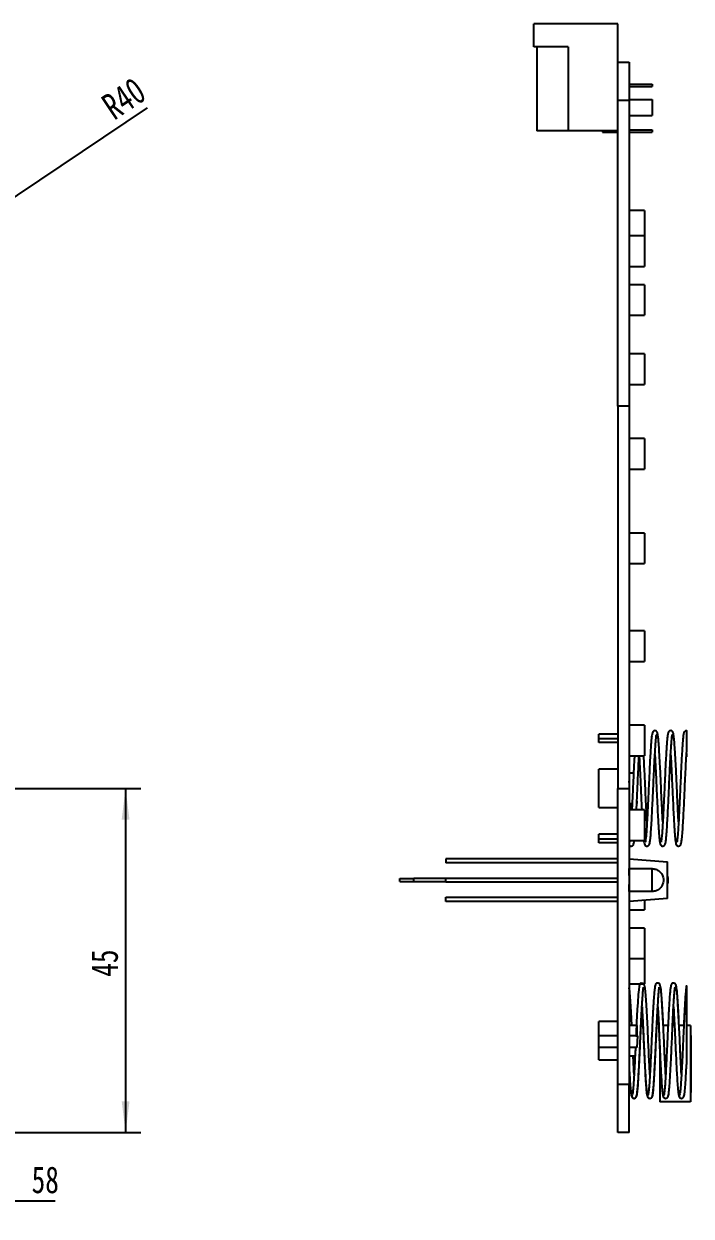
# Model space of a CAD drawing. Header units: millimetres. Extents: x 516 to 846, y 115 to 453.
# Drawn here: x 686.2 to 773.5, y 134 to 290 of the extents above; entities that cross this region are included whole.
import ezdxf

# ---------------------------------------------------------------- set-up
doc = ezdxf.new("R2010")
doc.units = ezdxf.units.MM
doc.layers.add('标注层', color=150, linetype='Continuous', lineweight=25)
doc.styles.add('SLDTEXTSTYLE2', font='hyswlongfangsong.ttf')
doc.dimstyles.new('SLDDIMSTYLE1', dxfattribs={"dimtxt": 3.5, "dimasz": 4.08, "dimexe": 0, "dimexo": 0.0625, "dimgap": 0.875, "dimtad": 2, "dimrnd": 1e-09, "dimzin": 12, "dimdsep": 46, "dimtxsty": 'SLDTEXTSTYLE2', "dimsah": 1, "dimcen": 0.09, "dimadec": 0, "dimazin": 3, "dimtfac": 1, "dimtofl": 0, "dimtmove": 0, "dimatfit": 3, "dimfxl": 0, "dimfrac": 2, "dimtolj": 1, "dimtzin": 12, "dimarcsym": 0})
doc.dimstyles.new('SLDDIMSTYLE5', dxfattribs={"dimtxt": 3.5, "dimasz": 4.08, "dimexe": 0, "dimexo": 0.0625, "dimgap": 0.875, "dimtad": 2, "dimrnd": 1e-09, "dimzin": 12, "dimdsep": 46, "dimtxsty": 'SLDTEXTSTYLE2', "dimsah": 1, "dimcen": 0, "dimadec": 0, "dimazin": 3, "dimtfac": 1, "dimtofl": 0, "dimtmove": 0, "dimatfit": 3, "dimfxl": 0, "dimfrac": 2, "dimtolj": 1, "dimtzin": 12, "dimarcsym": 0})

# ---------------------------------------------------------------- blocks, each defined once
blk = doc.blocks.new('_D_10')
at = {"layer": '标注层'}
for q in [(702.35, 279.03), (644.21, 240)]:
    blk.add_line((677.42, 262.29), q, dxfattribs=at)
blk.add_solid([(677.42, 262.29), (681.09, 264.14), (680.52, 264.99)], dxfattribs=at)
at = {"layer": '标注层', "insert": (696.02, 280.21), "char_height": 3.5, "attachment_point": 1, "rotation": 33.8744, "style": 'SLDTEXTSTYLE2'}
blk.add_mtext('R40', dxfattribs=at)
blk = doc.blocks.new('_D_16')
at = {"layer": '标注层'}
for p, q in [((681.71, 190), (701.47, 190)), ((699.47, 190), (699.47, 145)), ((654.21, 145), (701.47, 145))]:
    blk.add_line(p, q, dxfattribs=at)
for points in [[(699.47, 190), (698.96, 185.92), (699.98, 185.92)], [(699.47, 145), (699.98, 149.08), (698.96, 149.08)]]:
    blk.add_solid(points, dxfattribs=at)
at = {"layer": '标注层', "insert": (694.96, 165.35), "char_height": 3.5, "attachment_point": 1, "rotation": 90, "style": 'SLDTEXTSTYLE2'}
blk.add_mtext('45', dxfattribs=at)
blk = doc.blocks.new('_D_17')
at = {"layer": '标注层'}
for p, q in [((677.21, 185.5), (677.21, 134.04)), ((619.21, 163.5), (619.21, 134.04)), ((677.21, 136.04), (619.21, 136.04)), ((677.21, 136.04), (690.24, 136.04))]:
    blk.add_line(p, q, dxfattribs=at)
for points in [[(619.21, 136.04), (623.29, 135.53), (623.29, 136.55)], [(677.21, 136.04), (673.13, 136.55), (673.13, 135.53)]]:
    blk.add_solid(points, dxfattribs=at)
at = {"layer": '标注层', "insert": (687.17, 140.55), "char_height": 3.5, "attachment_point": 1, "style": 'SLDTEXTSTYLE2'}
blk.add_mtext('58', dxfattribs=at)

msp = doc.modelspace()

# ---------------------------------------------------------------- linework, layer by layer
at = {"color": 7, "linetype": 'Continuous', "lineweight": 25}
for p, q in [((763.864, 289.996), (752.864, 289.996)), ((752.864, 286.996), (752.864, 289.996)), ((763.864, 284.996), (763.864, 289.996)), ((757.364, 286.996), (752.864, 286.996)), ((753.264, 286.996), (753.264, 275.996)), ((757.364, 286.996), (757.364, 275.996)), ((763.864, 284.996), (765.364, 284.996)), ((763.864, 279.996), (763.864, 284.996)), ((765.364, 284.996), (765.364, 279.996)), ((765.364, 282.096), (768.364, 282.096)), ((765.364, 281.796), (768.364, 281.796)), ((768.364, 282.096), (768.364, 281.796)), ((763.864, 279.996), (765.364, 279.996)), ((763.864, 239.996), (763.864, 279.996)), ((765.364, 280.096), (768.364, 280.096)), ((765.364, 279.996), (765.364, 239.996)), ((768.364, 280.096), (768.364, 277.996)), ((765.364, 277.996), (768.364, 277.996)), ((765.364, 276.146), (768.364, 276.146)), ((768.364, 276.146), (768.364, 275.846)), ((757.364, 275.996), (753.264, 275.996)), ((763.864, 275.996), (757.364, 275.996)), ((761.864, 275.996), (761.864, 275.846)), ((761.864, 275.846), (763.864, 275.846)), ((765.364, 275.846), (768.364, 275.846)), ((767.364, 265.577), (765.364, 265.577)), ((767.364, 265.577), (767.364, 262.266)), ((767.364, 262.266), (765.364, 262.266)), ((767.364, 262.266), (767.364, 258.266)), ((765.364, 258.266), (767.364, 258.266)), ((767.364, 255.87), (765.364, 255.87)), ((767.364, 255.87), (767.364, 251.87)), ((765.364, 251.87), (767.364, 251.87)), ((767.364, 246.825), (765.364, 246.825)), ((767.364, 246.825), (767.364, 242.825)), ((765.364, 242.825), (767.364, 242.825)), ((765.364, 239.996), (763.864, 239.996)), ((763.864, 239.996), (763.864, 189.996)), ((765.364, 239.996), (765.364, 189.996)), ((767.364, 235.747), (765.364, 235.747)), ((767.364, 235.747), (767.364, 231.747)), ((765.364, 231.747), (767.364, 231.747)), ((767.364, 223.392), (765.364, 223.392)), ((767.364, 223.392), (767.364, 219.392)), ((765.364, 219.392), (767.364, 219.392)), ((767.364, 210.6), (765.364, 210.6)), ((767.364, 210.6), (767.364, 206.6)), ((765.364, 206.6), (767.364, 206.6)), ((767.364, 198.244), (765.364, 198.244)), ((767.364, 198.244), (767.364, 194.244)), ((761.364, 196.475), (761.364, 197.107)), ((763.864, 197.107), (761.364, 197.107)), ((763.864, 196.475), (761.364, 196.475)), ((761.364, 195.992), (761.364, 196.475)), ((763.864, 195.992), (761.364, 195.992)), ((765.364, 194.244), (767.364, 194.244)), ((767.322, 193.188), (767.262, 194.279)), ((763.864, 192.496), (761.364, 192.496)), ((761.364, 187.496), (761.364, 192.496)), ((765.931, 191.996), (765.364, 191.996)), ((763.864, 189.996), (765.364, 189.996)), ((763.864, 151.266), (763.864, 189.996)), ((765.364, 189.996), (765.364, 151.266)), ((761.364, 187.496), (763.864, 187.496)), ((765.364, 187.996), (765.748, 187.996)), ((767.364, 187.167), (765.364, 187.167)), ((766.364, 188.314), (766.364, 187.996)), ((767.364, 187.167), (767.364, 183.167)), ((761.364, 183.368), (761.364, 184)), ((763.864, 184), (761.364, 184)), ((763.864, 183.368), (761.364, 183.368)), ((761.364, 182.885), (761.364, 183.368)), ((763.864, 182.885), (761.364, 182.885)), ((765.364, 183.167), (767.364, 183.167)), ((741.364, 180.796), (741.364, 180.246)), ((763.864, 180.796), (741.364, 180.796)), ((763.864, 180.246), (741.364, 180.246)), ((765.364, 180.796), (770.364, 180.396)), ((765.364, 179.496), (768.364, 179.496)), ((770.364, 175.596), (770.364, 180.396)), ((735.364, 177.796), (735.364, 178.196)), ((735.364, 178.196), (737.164, 178.196)), ((735.364, 177.796), (737.164, 177.796)), ((737.164, 177.796), (737.164, 178.196)), ((741.364, 178.196), (737.164, 178.196)), ((737.164, 177.796), (741.364, 177.796)), ((741.364, 177.721), (741.364, 178.271)), ((741.364, 178.271), (763.864, 178.271)), ((763.864, 177.721), (741.364, 177.721)), ((768.364, 176.496), (765.364, 176.496)), ((741.364, 175.196), (741.364, 175.746)), ((741.364, 175.746), (763.864, 175.746)), ((763.864, 175.196), (741.364, 175.196)), ((770.364, 175.596), (765.364, 175.196)), ((767.364, 175.356), (767.364, 174.122)), ((765.364, 174.122), (767.364, 174.122)), ((767.364, 171.726), (765.364, 171.726)), ((767.364, 171.726), (767.364, 167.726)), ((765.364, 167.726), (767.364, 167.726)), ((767.364, 167.726), (767.364, 164.415)), ((765.364, 164.415), (767.364, 164.415)), ((763.864, 159.496), (761.364, 159.496)), ((761.364, 157.617), (761.364, 159.496)), ((763.864, 157.617), (761.364, 157.617)), ((761.364, 157.607), (761.364, 157.617)), ((761.364, 156.108), (761.364, 157.607)), ((763.864, 157.607), (761.364, 157.607)), ((766.364, 158.996), (765.364, 158.996)), ((766.246, 157.617), (765.364, 157.617)), ((766.437, 157.607), (765.364, 157.607)), ((766.364, 158.996), (766.364, 157.617)), ((766.437, 157.607), (766.373, 156.108)), ((770.438, 158.996), (769.823, 158.996)), ((771.286, 158.996), (771.039, 158.996)), ((772.503, 158.996), (771.887, 158.996)), ((773.364, 158.996), (772.864, 158.996)), ((773.364, 158.996), (773.364, 148.996)), ((773.464, 157.651), (773.364, 157.651)), ((773.464, 157.522), (773.364, 157.522)), ((773.464, 157.377), (773.464, 157.522)), ((763.864, 156.108), (761.364, 156.108)), ((761.364, 154.496), (761.364, 156.108)), ((766.373, 156.108), (765.364, 156.108)), ((773.464, 157.377), (773.364, 157.377)), ((773.464, 157.16), (773.364, 157.16)), ((773.464, 157.1), (773.364, 157.1)), ((773.464, 156.844), (773.364, 156.844)), ((773.464, 157.169), (773.464, 157.377)), ((773.464, 154.418), (773.464, 156.844)), ((761.364, 154.496), (763.864, 154.496)), ((765.364, 154.996), (766.126, 154.996)), ((769.364, 155.881), (769.364, 148.996)), ((773.464, 154.418), (773.364, 154.418)), ((773.464, 154.113), (773.464, 154.418)), ((773.464, 154.113), (773.364, 154.113)), ((773.464, 153.882), (773.364, 153.882)), ((773.464, 153.797), (773.364, 153.797)), ((773.464, 153.792), (773.364, 153.792)), ((773.464, 153.552), (773.364, 153.552)), ((773.464, 153.882), (773.464, 154.113)), ((773.464, 153.797), (773.464, 153.882)), ((773.464, 153.792), (773.464, 153.797)), ((773.464, 153.552), (773.464, 153.792)), ((773.464, 152.361), (773.364, 152.361)), ((773.464, 151.185), (773.464, 152.361)), ((765.364, 151.266), (763.864, 151.266)), ((763.864, 144.996), (763.864, 151.266)), ((765.364, 144.996), (765.364, 151.266)), ((773.464, 151.185), (773.364, 151.185)), ((773.464, 150.756), (773.364, 150.756)), ((773.464, 150.686), (773.364, 150.686)), ((773.464, 150.536), (773.364, 150.536)), ((773.464, 150.337), (773.364, 150.337)), ((773.464, 150.223), (773.364, 150.223)), ((773.464, 150.686), (773.464, 150.756)), ((773.464, 150.536), (773.464, 150.686)), ((773.464, 150.337), (773.464, 150.536)), ((773.364, 148.996), (769.364, 148.996)), ((765.364, 144.996), (763.864, 144.996))]:
    msp.add_line(p, q, dxfattribs=at)
at = {"color": 7, "linetype": 'Continuous', "lineweight": 25, "flags": 128}
msp.add_lwpolyline([(768.067, 152.573), (768.058, 152.711), (768.011, 153.621), (767.971, 154.418), (767.94, 155.048), (767.912, 155.633), (767.852, 156.969), (767.783, 158.5), (767.703, 160.133), (767.623, 161.63), (767.537, 162.908), (767.438, 163.856), (767.356, 164.202), (767.197, 164.46), (766.939, 164.528), (766.815, 164.458), (766.719, 164.3), (766.661, 164.072), (766.602, 163.655), (766.541, 163.021), (766.467, 161.983), (766.413, 161.05), (766.37, 160.222), (766.33, 159.41), (766.261, 157.947), (766.246, 157.613), (766.246, 157.613)], dxfattribs=at)
at = {"color": 7, "linetype": 'Continuous', "lineweight": 25}
for centre, radius, start, end in [((682.846, 177.996), 82.532, 358.95861, 1.04139), ((685.847, 177.996), 82.531, 358.95859, 1.04141), ((768.964, 177.996), 1.5, 338.96053, 21.03947)]:
    msp.add_arc(centre, radius, start, end, dxfattribs=at)
for points, knots in [([(767.274, 183.185), (767.286, 183.092), (767.316, 182.859), (767.353, 182.674), (767.512, 182.478), (767.71, 182.431), (767.845, 182.479), (767.967, 182.586), (768.017, 182.715), (768.085, 183), (768.152, 183.584), (768.228, 184.536), (768.298, 185.734), (768.367, 187.044), (768.431, 188.379), (768.488, 189.664), (768.542, 190.845), (768.593, 191.944), (768.646, 193.033), (768.703, 194.171), (768.759, 195.098), (768.807, 195.783), (768.857, 196.366), (768.889, 196.808), (768.958, 197.021), (768.918, 197.003), (768.914, 197.001)], [0, 0, 0, 0, 0.0300462, 0.0748452, 0.0932525, 0.1092745, 0.1221812, 0.1318962, 0.1580902, 0.2022769, 0.2653994, 0.3334669, 0.3971028, 0.4580917, 0.5153372, 0.5673702, 0.6153509, 0.6588968, 0.7037139, 0.7561641, 0.8176058, 0.8515733, 0.886387, 0.9462321, 0.9936896, 1, 1, 1, 1]), ([(769.752, 185.602), (769.738, 185.827), (769.709, 186.311), (769.665, 187.227), (769.615, 188.265), (769.561, 189.423), (769.505, 190.657), (769.448, 191.941), (769.378, 193.366), (769.303, 194.749), (769.228, 195.877), (769.16, 196.606), (769.099, 197.036), (769.05, 197.264), (769.001, 197.378), (768.962, 197.44), (768.871, 197.515), (768.742, 197.56), (768.465, 197.49), (768.364, 197.21), (768.31, 196.905), (768.25, 196.339), (768.187, 195.551), (768.124, 194.564), (768.065, 193.441), (768.008, 192.266), (767.954, 191.123), (767.903, 190.027), (767.854, 188.913), (767.799, 187.712), (767.735, 186.431), (767.668, 185.218), (767.603, 184.22), (767.544, 183.53), (767.485, 183.08), (767.473, 183), (767.468, 182.963)], [0, 0, 0, 0, 0.02335987, 0.05014641, 0.07907908, 0.1099058, 0.14221095, 0.17606477, 0.21218825, 0.26179467, 0.30435874, 0.34068916, 0.37004013, 0.39221903, 0.40757867, 0.41611755, 0.42182017, 0.42975441, 0.43988672, 0.4648657, 0.49688216, 0.53139043, 0.56680122, 0.60281561, 0.63854063, 0.67204714, 0.70292091, 0.73073109, 0.75850548, 0.79070071, 0.8275257, 0.86807496, 0.90691985, 0.94245339, 0.9740103, 1, 1, 1, 1]), ([(768.787, 193.159), (768.805, 192.785), (768.841, 192.065), (768.892, 190.948), (768.939, 189.891), (768.997, 188.629), (769.062, 187.278), (769.127, 185.955), (769.189, 184.899), (769.25, 184.036), (769.309, 183.354), (769.371, 182.922), (769.417, 182.672), (769.576, 182.479), (769.774, 182.431), (769.909, 182.479), (770.031, 182.586), (770.081, 182.715), (770.149, 183), (770.216, 183.584), (770.292, 184.536), (770.362, 185.734), (770.431, 187.044), (770.495, 188.379), (770.552, 189.664), (770.606, 190.845), (770.657, 191.944), (770.71, 193.033), (770.767, 194.171), (770.823, 195.098), (770.871, 195.783), (770.921, 196.366), (770.953, 196.808), (771.022, 197.021), (770.982, 197.003), (770.978, 197.001)], [0, 0, 0, 0, 0.03321065, 0.06399883, 0.09267653, 0.11966507, 0.16740683, 0.2063481, 0.24184909, 0.27775882, 0.31352076, 0.34917483, 0.37923431, 0.39158539, 0.4023359, 0.41099608, 0.41751473, 0.43509055, 0.46473919, 0.50709351, 0.55276578, 0.59546459, 0.63638727, 0.67479816, 0.70971157, 0.74190597, 0.7711246, 0.80119626, 0.83638958, 0.87761612, 0.90040783, 0.9237673, 0.9639225, 0.99576584, 1, 1, 1, 1]), ([(771.45, 193.188), (771.421, 193.737), (771.367, 194.756), (771.292, 195.875), (771.224, 196.607), (771.163, 197.035), (771.114, 197.264), (771.065, 197.378), (771.026, 197.44), (770.935, 197.515), (770.806, 197.56), (770.529, 197.49), (770.428, 197.21), (770.374, 196.905), (770.314, 196.339), (770.251, 195.551), (770.188, 194.564), (770.129, 193.441), (770.072, 192.266), (770.018, 191.123), (769.967, 190.027), (769.918, 188.913), (769.863, 187.712), (769.799, 186.431), (769.732, 185.218), (769.667, 184.22), (769.608, 183.53), (769.549, 183.08), (769.537, 183), (769.532, 182.963)], [0, 0, 0, 0, 0.0629673, 0.1169956, 0.1631112, 0.2003675, 0.22852, 0.2480166, 0.2588554, 0.2660939, 0.2761652, 0.2890265, 0.3207333, 0.361373, 0.4051757, 0.450124, 0.4958384, 0.5411856, 0.5837167, 0.622906, 0.6582065, 0.6934616, 0.7343283, 0.7810717, 0.8325424, 0.8818498, 0.9269539, 0.9670103, 1, 1, 1, 1]), ([(772.864, 197.541), (772.807, 197.533), (772.594, 197.503), (772.491, 197.203), (772.438, 196.907), (772.378, 196.338), (772.315, 195.551), (772.252, 194.564), (772.193, 193.441), (772.136, 192.266), (772.082, 191.123), (772.031, 190.027), (771.982, 188.913), (771.927, 187.712), (771.863, 186.431), (771.796, 185.218), (771.731, 184.22), (771.672, 183.53), (771.613, 183.08), (771.601, 183), (771.596, 182.963)], [0, 0, 0, 0, 0.0163898, 0.0602552, 0.116479, 0.1770787, 0.2392633, 0.3025078, 0.3652442, 0.4240848, 0.4783019, 0.5271391, 0.5759135, 0.6324513, 0.6971193, 0.7683275, 0.8365427, 0.8989429, 0.9543597, 1, 1, 1, 1]), ([(772.864, 197.541), (772.864, 197.542), (772.864, 197.569), (772.864, 197.44), (772.864, 197.131), (772.864, 196.652), (772.864, 196.147), (772.864, 195.737), (772.864, 195.437), (772.864, 195.224), (772.864, 195.073), (772.864, 194.967), (772.864, 194.893), (772.864, 194.842), (772.864, 194.805), (772.864, 194.78), (772.864, 194.76), (772.864, 194.745), (772.864, 194.734), (772.864, 194.727), (772.864, 194.725), (772.864, 194.724)], [0, 0, 0, 0, 0.0061354, 0.1946529, 0.384687, 0.5746811, 0.7145143, 0.8075676, 0.8698151, 0.9117395, 0.9400795, 0.9592692, 0.972278, 0.9811135, 0.9871333, 0.9912571, 0.9941077, 0.9970287, 0.9982248, 0.999435, 1, 1, 1, 1]), ([(766.045, 194.244), (766.03, 193.968), (765.996, 193.343), (765.944, 192.263), (765.89, 191.124), (765.839, 190.026), (765.79, 188.916), (765.746, 187.942), (765.717, 187.369), (765.707, 187.167)], [0, 0, 0, 0, 0.1354621, 0.30609141, 0.46331369, 0.60493486, 0.74637374, 0.91032548, 1, 1, 1, 1]), ([(766.308, 187.167), (766.328, 187.583), (766.369, 188.401), (766.424, 189.666), (766.478, 190.844), (766.529, 191.947), (766.582, 193.025), (766.62, 193.816), (766.642, 194.192), (766.646, 194.244)], [0, 0, 0, 0, 0.1780005, 0.3495041, 0.5076513, 0.6511808, 0.7989005, 0.9717791, 1, 1, 1, 1]), ([(766.664, 194.244), (766.668, 194.18), (766.687, 193.849), (766.707, 193.467), (766.723, 193.159)], [0, 0, 0, 0, 0.1937698, 1, 1, 1, 1]), ([(768.719, 194.407), (768.726, 194.29), (768.748, 193.908), (768.771, 193.465), (768.787, 193.159)], [0, 0, 0, 0, 0.3062117, 1, 1, 1, 1]), ([(770.783, 194.407), (770.79, 194.29), (770.812, 193.908), (770.835, 193.465), (770.851, 193.159)], [0, 0, 0, 0, 0.3062117, 1, 1, 1, 1]), ([(770.851, 193.159), (770.869, 192.785), (770.905, 192.065), (770.956, 190.948), (771.003, 189.891), (771.061, 188.629), (771.126, 187.278), (771.191, 185.955), (771.253, 184.899), (771.314, 184.036), (771.373, 183.354), (771.435, 182.922), (771.481, 182.672), (771.64, 182.479), (771.838, 182.431), (771.973, 182.479), (772.095, 182.586), (772.145, 182.715), (772.213, 183), (772.28, 183.584), (772.356, 184.536), (772.426, 185.734), (772.495, 187.044), (772.559, 188.379), (772.616, 189.664), (772.67, 190.845), (772.721, 191.945), (772.774, 193.029), (772.82, 193.981), (772.852, 194.495), (772.865, 194.692)], [0, 0, 0, 0, 0.0386954, 0.0745682, 0.107982, 0.1394277, 0.195054, 0.2404264, 0.2817904, 0.3236306, 0.3652986, 0.4068409, 0.4418647, 0.4562556, 0.4687815, 0.4788719, 0.4864671, 0.5069456, 0.5414907, 0.5908398, 0.6440549, 0.6938054, 0.7414864, 0.7862408, 0.8269202, 0.8644315, 0.8984756, 0.9335135, 0.974519, 1, 1, 1, 1]), ([(772.864, 194.561), (772.864, 194.487), (772.864, 194.357), (772.864, 194.209), (772.864, 194.137), (772.864, 194.117), (772.864, 194.107), (772.864, 194.103), (772.864, 194.102)], [0, 0, 0, 0, 0.4636479, 0.8149114, 0.9164999, 0.9491495, 0.9741067, 1, 1, 1, 1]), ([(766.723, 193.159), (766.741, 192.785), (766.777, 192.065), (766.828, 190.949), (766.875, 189.89), (766.933, 188.636), (766.976, 187.703), (767.003, 187.178), (767.003, 187.167)], [0, 0, 0, 0, 0.19712244, 0.3798663, 0.55008337, 0.71027433, 0.99364648, 1, 1, 1, 1]), ([(767.688, 185.602), (767.674, 185.827), (767.645, 186.311), (767.601, 187.227), (767.551, 188.265), (767.497, 189.423), (767.441, 190.656), (767.384, 191.945), (767.343, 192.765), (767.322, 193.188)], [0, 0, 0, 0, 0.1100903, 0.2363298, 0.3726836, 0.5179637, 0.6702112, 0.8297574, 1, 1, 1, 1]), ([(771.816, 185.602), (771.802, 185.827), (771.773, 186.311), (771.729, 187.227), (771.679, 188.265), (771.625, 189.423), (771.569, 190.656), (771.512, 191.945), (771.471, 192.765), (771.45, 193.188)], [0, 0, 0, 0, 0.1100903, 0.2363298, 0.3726836, 0.5179637, 0.6702112, 0.8297574, 1, 1, 1, 1]), ([(765.415, 189.824), (765.403, 190.095), (765.386, 190.472), (765.369, 190.839), (765.364, 190.941)], [0, 0, 0, 0, 0.7229476, 1, 1, 1, 1]), ([(765.54, 187.167), (765.539, 187.18), (765.526, 187.44), (765.513, 187.726), (765.5, 187.996)], [0, 0, 0, 0, 0.0520391, 1, 1, 1, 1]), ([(765.364, 182.593), (765.394, 182.554), (765.454, 182.476), (765.647, 182.431), (765.781, 182.479), (765.903, 182.586), (765.953, 182.72), (766, 182.882), (766.024, 183.102), (766.032, 183.167)], [0, 0, 0, 0, 0.1137739, 0.2251701, 0.3149066, 0.3824525, 0.5645722, 0.87179, 1, 1, 1, 1]), ([(765.431, 183.167), (765.429, 183.148), (765.412, 183.009), (765.408, 182.984), (765.404, 182.963)], [0, 0, 0, 0, 0.1337125, 1, 1, 1, 1]), ([(768.364, 179.496), (768.529, 179.48), (768.858, 179.447), (769.296, 179.195), (769.63, 178.823), (769.803, 178.4), (769.845, 178.015), (769.81, 177.626), (769.655, 177.208), (769.327, 176.821), (768.882, 176.55), (768.54, 176.514), (768.364, 176.496)], [0, 0, 0, 0, 0.1056412, 0.2112811, 0.3169617, 0.4228501, 0.5000559, 0.564821, 0.6733182, 0.7811105, 0.8870776, 1, 1, 1, 1]), ([(765.695, 158.996), (765.676, 159.381), (765.63, 160.335), (765.561, 161.697), (765.466, 162.971), (765.428, 163.63), (765.368, 163.883), (765.364, 163.896)], [0, 0, 0, 0, 0.1763344, 0.4363262, 0.7079095, 0.9847179, 1, 1, 1, 1]), ([(766.287, 149.692), (766.316, 149.722), (766.374, 149.781), (766.452, 150.427), (766.527, 151.317), (766.593, 152.349), (766.648, 153.399), (766.698, 154.392), (766.742, 155.296), (766.791, 156.354), (766.844, 157.58), (766.9, 158.782), (766.951, 159.83), (767.003, 160.868), (767.054, 161.818), (767.102, 162.584), (767.143, 163.146), (767.183, 163.601), (767.211, 163.881), (767.233, 164.002), (767.227, 164.008), (767.225, 164.01)], [0, 0, 0, 0, 0.0824803, 0.1618902, 0.2345573, 0.2988844, 0.3550722, 0.4042949, 0.4458833, 0.4823253, 0.5492542, 0.6102785, 0.6463887, 0.69899, 0.7676209, 0.8086628, 0.8538901, 0.9027783, 0.9498062, 0.9854977, 1, 1, 1, 1]), ([(770.131, 152.573), (770.128, 152.619), (770.109, 152.929), (770.078, 153.557), (770.038, 154.346), (770.005, 155.025), (769.965, 155.872), (769.913, 157.035), (769.845, 158.573), (769.766, 160.177), (769.687, 161.698), (769.6, 162.98), (769.531, 163.741), (769.434, 164.215), (769.284, 164.489), (769.048, 164.572), (768.829, 164.433), (768.783, 164.308), (768.717, 164.065), (768.664, 163.664), (768.599, 162.995), (768.536, 162.105), (768.481, 161.128), (768.436, 160.253), (768.384, 159.224), (768.338, 158.24), (768.294, 157.267), (768.257, 156.421), (768.207, 155.322), (768.142, 153.979), (768.081, 152.801), (768.027, 151.873), (767.979, 151.193), (767.928, 150.597), (767.876, 150.139), (767.825, 149.85), (767.79, 149.839), (767.773, 149.834)], [0, 0, 0, 0, 0.004719, 0.032214, 0.0545783, 0.0715357, 0.0869081, 0.1212, 0.1604984, 0.2045197, 0.2497226, 0.2969408, 0.3450675, 0.3681806, 0.391284, 0.4143779, 0.425917, 0.4470248, 0.4693329, 0.4980304, 0.5298917, 0.5700328, 0.6003356, 0.6247844, 0.6472884, 0.6856839, 0.7016763, 0.7220607, 0.7503163, 0.7864933, 0.8298491, 0.8542983, 0.8809404, 0.9095335, 0.939705, 0.971569, 1, 1, 1, 1]), ([(768.351, 149.692), (768.38, 149.722), (768.438, 149.781), (768.516, 150.427), (768.591, 151.317), (768.657, 152.349), (768.712, 153.399), (768.762, 154.392), (768.806, 155.296), (768.855, 156.354), (768.908, 157.58), (768.964, 158.782), (769.015, 159.83), (769.067, 160.868), (769.118, 161.818), (769.166, 162.584), (769.207, 163.146), (769.247, 163.601), (769.275, 163.881), (769.297, 164.002), (769.291, 164.008), (769.289, 164.01)], [0, 0, 0, 0, 0.0824803, 0.1618902, 0.2345573, 0.2988844, 0.3550722, 0.4042949, 0.4458833, 0.4823253, 0.5492542, 0.6102785, 0.6463887, 0.69899, 0.7676209, 0.8086628, 0.8538901, 0.9027783, 0.9498062, 0.9854977, 1, 1, 1, 1]), ([(769.81, 158.996), (769.798, 159.243), (769.768, 159.857), (769.719, 160.82), (769.661, 161.903), (769.589, 162.908), (769.533, 163.638), (769.466, 163.935), (769.442, 164.046)], [0, 0, 0, 0, 0.106228, 0.2634663, 0.4438559, 0.6522519, 0.8698579, 1, 1, 1, 1]), ([(772.195, 152.577), (772.192, 152.621), (772.173, 152.931), (772.142, 153.558), (772.102, 154.346), (772.069, 155.025), (772.029, 155.872), (771.977, 157.035), (771.909, 158.573), (771.83, 160.177), (771.751, 161.698), (771.664, 162.98), (771.595, 163.741), (771.498, 164.215), (771.348, 164.489), (771.112, 164.572), (770.893, 164.433), (770.847, 164.308), (770.781, 164.065), (770.728, 163.664), (770.663, 162.995), (770.6, 162.105), (770.545, 161.128), (770.5, 160.253), (770.448, 159.224), (770.402, 158.24), (770.358, 157.267), (770.321, 156.421), (770.271, 155.322), (770.206, 153.979), (770.145, 152.801), (770.091, 151.873), (770.043, 151.193), (769.992, 150.597), (769.94, 150.139), (769.889, 149.85), (769.854, 149.839), (769.837, 149.834)], [0, 0, 0, 0, 0.0045862, 0.0320849, 0.0544522, 0.0714118, 0.0867863, 0.1210828, 0.1603864, 0.2044135, 0.2496225, 0.296847, 0.3449801, 0.3680963, 0.3912028, 0.4142998, 0.4258404, 0.446951, 0.4692621, 0.4979634, 0.529829, 0.5699755, 0.6002822, 0.6247343, 0.6472413, 0.685642, 0.7016365, 0.7220236, 0.7502829, 0.7864648, 0.8298264, 0.8542788, 0.8809245, 0.9095214, 0.939697, 0.9715652, 1, 1, 1, 1]), ([(770.415, 149.692), (770.444, 149.722), (770.502, 149.781), (770.58, 150.427), (770.655, 151.317), (770.721, 152.349), (770.776, 153.399), (770.826, 154.392), (770.87, 155.296), (770.919, 156.354), (770.972, 157.58), (771.028, 158.782), (771.079, 159.83), (771.131, 160.868), (771.182, 161.818), (771.23, 162.584), (771.271, 163.146), (771.311, 163.601), (771.339, 163.881), (771.361, 164.002), (771.355, 164.008), (771.353, 164.01)], [0, 0, 0, 0, 0.0824803, 0.1618902, 0.2345573, 0.2988844, 0.3550722, 0.4042949, 0.4458833, 0.4823253, 0.5492542, 0.6102785, 0.6463887, 0.69899, 0.7676209, 0.8086628, 0.8538901, 0.9027783, 0.9498062, 0.9854977, 1, 1, 1, 1]), ([(771.874, 158.996), (771.862, 159.243), (771.832, 159.857), (771.783, 160.82), (771.725, 161.902), (771.654, 162.911), (771.588, 163.714), (771.508, 164.06), (771.471, 164.225)], [0, 0, 0, 0, 0.0997193, 0.2473235, 0.4166605, 0.6122879, 0.816561, 1, 1, 1, 1]), ([(772.861, 164.019), (772.833, 163.859), (772.775, 163.523), (772.708, 162.736), (772.648, 161.838), (772.598, 160.923), (772.54, 159.79), (772.486, 158.679), (772.438, 157.63), (772.401, 156.798), (772.354, 155.735), (772.289, 154.37), (772.226, 153.129), (772.17, 152.126), (772.121, 151.377), (772.068, 150.711), (772.011, 150.191), (771.957, 149.857), (771.919, 149.842), (771.901, 149.835)], [0, 0, 0, 0, 0.0629552, 0.132439, 0.1944369, 0.248569, 0.2975868, 0.3818728, 0.416662, 0.4519631, 0.5031625, 0.571862, 0.6569193, 0.7051312, 0.7581287, 0.8155762, 0.8766766, 0.9412823, 1, 1, 1, 1]), ([(772.864, 164.075), (772.851, 164.039), (772.79, 163.862), (772.753, 163.367), (772.68, 162.568), (772.619, 161.564), (772.56, 160.443), (772.516, 159.573), (772.492, 159.073), (772.489, 158.996)], [0, 0, 0, 0, 0.0468246, 0.2322384, 0.425591, 0.611767, 0.7913069, 0.9675768, 1, 1, 1, 1]), ([(772.864, 164.018), (772.864, 163.962), (772.864, 163.883), (772.864, 164.016), (772.864, 164.063), (772.864, 164.082), (772.864, 164.094), (772.864, 164.103), (772.864, 164.112), (772.864, 164.118), (772.864, 164.123), (772.864, 164.128), (772.864, 164.135), (772.864, 164.148), (772.864, 164.159), (772.864, 164.114), (772.864, 163.879), (772.864, 163.383), (772.864, 162.737), (772.864, 161.943), (772.864, 161.009), (772.864, 159.954), (772.864, 158.802), (772.864, 157.6), (772.864, 156.489), (772.864, 155.601), (772.864, 154.999), (772.864, 154.609), (772.864, 154.354), (772.864, 154.187), (772.864, 154.077), (772.864, 154.004), (772.864, 153.957), (772.864, 153.926), (772.864, 153.906), (772.864, 153.893), (772.864, 153.884), (772.864, 153.88), (772.864, 153.88), (772.864, 153.881), (772.864, 153.882)], [0, 0, 0, 0, 0.0374597, 0.0538299, 0.0585643, 0.0600858, 0.0612489, 0.0624558, 0.0628772, 0.0633025, 0.0636216, 0.0639399, 0.0644748, 0.0658528, 0.0711057, 0.0919677, 0.175622, 0.252358, 0.3291245, 0.4072077, 0.4852998, 0.5673657, 0.6494286, 0.7321511, 0.8148566, 0.8757267, 0.9162335, 0.9433302, 0.96158, 0.9739166, 0.9822697, 0.9879326, 0.9917787, 0.9943993, 0.9961943, 0.9974351, 0.9987067, 0.9992275, 0.9997543, 1, 1, 1, 1]), ([(766.342, 149.815), (766.344, 149.82), (766.367, 149.865), (766.405, 150.161), (766.459, 150.661), (766.509, 151.28), (766.554, 151.939), (766.602, 152.764), (766.65, 153.696), (766.7, 154.701), (766.743, 155.601), (766.786, 156.535), (766.831, 157.574), (766.882, 158.691), (766.937, 159.827), (766.987, 160.802), (767.017, 161.324), (767.028, 161.53)], [0, 0, 0, 0, 0.0112665, 0.0953172, 0.1728914, 0.2442008, 0.3084057, 0.3650758, 0.4573328, 0.5231594, 0.5793265, 0.6416713, 0.7096871, 0.7849381, 0.8651425, 0.9469494, 1, 1, 1, 1]), ([(767.028, 161.298), (767.039, 161.088), (767.067, 160.58), (767.112, 159.681), (767.162, 158.66), (767.21, 157.618), (767.257, 156.534), (767.311, 155.364), (767.374, 154.05), (767.434, 152.896), (767.487, 151.962), (767.535, 151.26), (767.586, 150.631), (767.641, 150.109), (767.678, 149.916), (767.697, 149.816)], [0, 0, 0, 0, 0.0539684, 0.1307722, 0.2005554, 0.2720932, 0.3449059, 0.4207584, 0.5119763, 0.6240808, 0.6877836, 0.7578185, 0.8337016, 0.9145414, 1, 1, 1, 1]), ([(767.034, 161.421), (767.047, 161.194), (767.084, 160.514), (767.138, 159.441), (767.19, 158.338), (767.226, 157.541), (767.258, 156.822), (767.292, 156.067), (767.332, 155.189), (767.383, 154.153), (767.44, 153.016), (767.505, 151.852), (767.583, 150.783), (767.652, 150.124), (767.71, 149.787), (767.742, 149.73), (767.759, 149.701)], [0, 0, 0, 0, 0.0530938, 0.1590539, 0.2180794, 0.2672327, 0.3101393, 0.3535543, 0.4095583, 0.4779721, 0.5579533, 0.6494456, 0.7545419, 0.8707981, 0.9334846, 1, 1, 1, 1]), ([(768.406, 149.815), (768.408, 149.82), (768.431, 149.865), (768.469, 150.161), (768.523, 150.661), (768.573, 151.28), (768.618, 151.939), (768.666, 152.764), (768.714, 153.696), (768.764, 154.701), (768.807, 155.601), (768.85, 156.535), (768.895, 157.574), (768.946, 158.691), (769.001, 159.827), (769.051, 160.802), (769.081, 161.324), (769.092, 161.53)], [0, 0, 0, 0, 0.0112665, 0.0953172, 0.1728914, 0.2442008, 0.3084057, 0.3650758, 0.4573328, 0.5231594, 0.5793265, 0.6416713, 0.7096871, 0.7849381, 0.8651425, 0.9469494, 1, 1, 1, 1]), ([(769.092, 161.298), (769.103, 161.088), (769.131, 160.58), (769.176, 159.681), (769.226, 158.66), (769.274, 157.619), (769.319, 156.583), (769.35, 155.913), (769.364, 155.595)], [0, 0, 0, 0, 0.1314936, 0.3186256, 0.488652, 0.6629533, 0.8403609, 1, 1, 1, 1]), ([(769.098, 161.421), (769.111, 161.194), (769.148, 160.514), (769.202, 159.441), (769.254, 158.338), (769.29, 157.541), (769.322, 156.822), (769.356, 156.067), (769.396, 155.189), (769.447, 154.153), (769.504, 153.016), (769.569, 151.852), (769.647, 150.783), (769.716, 150.124), (769.774, 149.787), (769.806, 149.73), (769.823, 149.701)], [0, 0, 0, 0, 0.0530938, 0.1590539, 0.2180794, 0.2672327, 0.3101393, 0.3535543, 0.4095583, 0.4779721, 0.5579533, 0.6494456, 0.7545419, 0.8707981, 0.9334846, 1, 1, 1, 1]), ([(771.026, 158.996), (771.039, 159.27), (771.071, 159.938), (771.115, 160.801), (771.145, 161.324), (771.156, 161.53)], [0, 0, 0, 0, 0.2960304, 0.7230707, 1, 1, 1, 1]), ([(771.156, 161.298), (771.167, 161.088), (771.195, 160.58), (771.235, 159.791), (771.263, 159.212), (771.273, 158.996)], [0, 0, 0, 0, 0.3053478, 0.7398962, 1, 1, 1, 1]), ([(771.162, 161.421), (771.175, 161.194), (771.212, 160.514), (771.266, 159.441), (771.318, 158.338), (771.354, 157.541), (771.386, 156.822), (771.42, 156.067), (771.46, 155.189), (771.511, 154.153), (771.568, 153.016), (771.633, 151.852), (771.711, 150.783), (771.78, 150.124), (771.838, 149.787), (771.87, 149.73), (771.887, 149.701)], [0, 0, 0, 0, 0.0530938, 0.1590539, 0.2180794, 0.2672327, 0.3101393, 0.3535543, 0.4095583, 0.4779721, 0.5579533, 0.6494456, 0.7545419, 0.8707981, 0.9334846, 1, 1, 1, 1]), ([(766.248, 157.613), (766.247, 157.612), (766.241, 157.612), (766.262, 157.61), (766.312, 157.609), (766.378, 157.608), (766.423, 157.607), (766.437, 157.607)], [0, 0, 0, 0, 0.0423365, 0.3206908, 0.5976275, 0.872876, 1, 1, 1, 1]), ([(773.464, 157.522), (773.464, 157.557), (773.464, 157.628), (773.464, 157.644), (773.464, 157.649), (773.464, 157.651)], [0, 0, 0, 0, 0.27431518, 0.55649262, 1, 1, 1, 1]), ([(766.178, 156.113), (766.168, 155.885), (766.137, 155.187), (766.077, 153.98), (766.017, 152.801), (765.963, 151.873), (765.915, 151.193), (765.864, 150.597), (765.812, 150.139), (765.761, 149.85), (765.726, 149.839), (765.709, 149.834)], [0, 0, 0, 0, 0.0659159, 0.2012566, 0.3634538, 0.4549198, 0.5545898, 0.6615585, 0.7744324, 0.8936376, 1, 1, 1, 1]), ([(773.464, 157.1), (773.464, 157.118), (773.464, 157.151), (773.464, 157.157), (773.464, 157.16)], [0, 0, 0, 0, 0.5590535, 1, 1, 1, 1]), ([(773.464, 156.844), (773.464, 156.897), (773.464, 156.992), (773.464, 157.067), (773.464, 157.1)], [0, 0, 0, 0, 0.5591844, 1, 1, 1, 1]), ([(766.003, 152.573), (766, 152.619), (765.981, 152.929), (765.95, 153.558), (765.911, 154.328), (765.888, 154.802), (765.879, 154.996)], [0, 0, 0, 0, 0.0672768, 0.4592615, 0.7780998, 1, 1, 1, 1]), ([(766.113, 154.996), (766.11, 154.934), (766.092, 154.552), (766.053, 153.767), (766.017, 153.052), (765.996, 152.691), (765.996, 152.685)], [0, 0, 0, 0, 0.0737499, 0.4545883, 0.9908105, 1, 1, 1, 1]), ([(765.364, 153.266), (765.367, 153.207), (765.393, 152.714), (765.441, 151.861), (765.519, 150.78), (765.588, 150.125), (765.646, 149.787), (765.678, 149.73), (765.695, 149.701)], [0, 0, 0, 0, 0.0272896, 0.2286156, 0.4598769, 0.7156951, 0.8536348, 1, 1, 1, 1]), ([(765.364, 153.025), (765.37, 152.924), (765.389, 152.545), (765.423, 151.968), (765.471, 151.259), (765.522, 150.629), (765.577, 150.12), (765.634, 149.761), (765.675, 149.712), (765.697, 149.686)], [0, 0, 0, 0, 0.0476606, 0.1772387, 0.3196968, 0.4740508, 0.6384875, 0.812319, 1, 1, 1, 1]), ([(772.479, 149.686), (772.495, 149.691), (772.529, 149.703), (772.591, 149.987), (772.665, 150.625), (772.748, 151.723), (772.811, 152.833), (772.849, 153.593), (772.865, 153.896)], [0, 0, 0, 0, 0.1213744, 0.2498804, 0.4859625, 0.6974048, 0.8792538, 1, 1, 1, 1]), ([(773.464, 152.361), (773.464, 152.583), (773.464, 152.981), (773.464, 153.377), (773.464, 153.552)], [0, 0, 0, 0, 0.5601277, 1, 1, 1, 1]), ([(765.643, 149.816), (765.664, 149.719), (765.697, 149.572), (765.897, 149.441), (766.006, 149.451), (766.059, 149.456)], [0, 0, 0, 0, 0.5042465, 0.7613244, 1, 1, 1, 1]), ([(765.648, 149.842), (765.67, 149.737), (765.702, 149.581), (765.905, 149.446), (766.125, 149.438), (766.309, 149.6), (766.334, 149.742), (766.345, 149.805)], [0, 0, 0, 0, 0.2931956, 0.4367421, 0.5737724, 0.8113267, 1, 1, 1, 1]), ([(766.252, 149.591), (766.261, 149.602), (766.321, 149.673), (766.33, 149.752), (766.337, 149.819)], [0, 0, 0, 0, 0.1634901, 1, 1, 1, 1]), ([(767.707, 149.816), (767.728, 149.719), (767.761, 149.572), (767.961, 149.441), (768.07, 149.451), (768.123, 149.456)], [0, 0, 0, 0, 0.5042465, 0.7613243, 1, 1, 1, 1]), ([(767.712, 149.842), (767.734, 149.737), (767.766, 149.581), (767.969, 149.446), (768.189, 149.438), (768.373, 149.6), (768.398, 149.742), (768.409, 149.805)], [0, 0, 0, 0, 0.2931956, 0.4367421, 0.5737724, 0.8113267, 1, 1, 1, 1]), ([(768.316, 149.591), (768.325, 149.602), (768.385, 149.673), (768.394, 149.752), (768.401, 149.819)], [0, 0, 0, 0, 0.16349, 1, 1, 1, 1]), ([(769.776, 149.842), (769.798, 149.737), (769.83, 149.581), (770.033, 149.446), (770.253, 149.438), (770.437, 149.6), (770.462, 149.742), (770.473, 149.805)], [0, 0, 0, 0, 0.2931956, 0.436742, 0.5737723, 0.8113267, 1, 1, 1, 1]), ([(771.84, 149.842), (771.862, 149.737), (771.894, 149.581), (772.097, 149.446), (772.317, 149.438), (772.501, 149.6), (772.526, 149.742), (772.537, 149.805)], [0, 0, 0, 0, 0.2931956, 0.436742, 0.5737724, 0.8113267, 1, 1, 1, 1]), ([(773.464, 150.756), (773.464, 150.793), (773.464, 150.868), (773.464, 151.016), (773.464, 151.121), (773.464, 151.185)], [0, 0, 0, 0, 0.27653252, 0.55858909, 1, 1, 1, 1]), ([(773.464, 150.223), (773.464, 150.226), (773.464, 150.23), (773.464, 150.259), (773.464, 150.311), (773.464, 150.337)], [0, 0, 0, 0, 0.5625943, 0.7835977, 1, 1, 1, 1])]:
    msp.add_open_spline(points, degree=3, knots=knots, dxfattribs=at)

# ---------------------------------------------------------------- dimensions: what is measured, and where the dimension line sits
at = {"layer": '标注层'}
dim = msp.add_radius_dim(center=(644.207, 239.996), mpoint=(677.418, 262.291), dimstyle='SLDDIMSTYLE5', dxfattribs=at)
dim.commit()
dim.dimension.update_dxf_attribs({"geometry": '_D_10', "text_midpoint": (700.471, 277.767), "dimtype": 164})
dim = msp.add_linear_dim(base=(699.467, 144.996), p1=(681.707, 189.996), p2=(654.207, 144.996), angle=90, dimstyle='SLDDIMSTYLE1', dxfattribs=at)
dim.commit()
dim.dimension.update_dxf_attribs({"geometry": '_D_16', "text_midpoint": (699.467, 166.886), "dimtype": 160})
dim = msp.add_linear_dim(base=(619.207, 136.041), p1=(677.207, 185.496), p2=(619.207, 163.496), dimstyle='SLDDIMSTYLE1', dxfattribs=at)
dim.commit()
dim.dimension.update_dxf_attribs({"geometry": '_D_17', "text_midpoint": (688.708, 136.041), "dimtype": 160})

doc.saveas('drawing.dxf')
